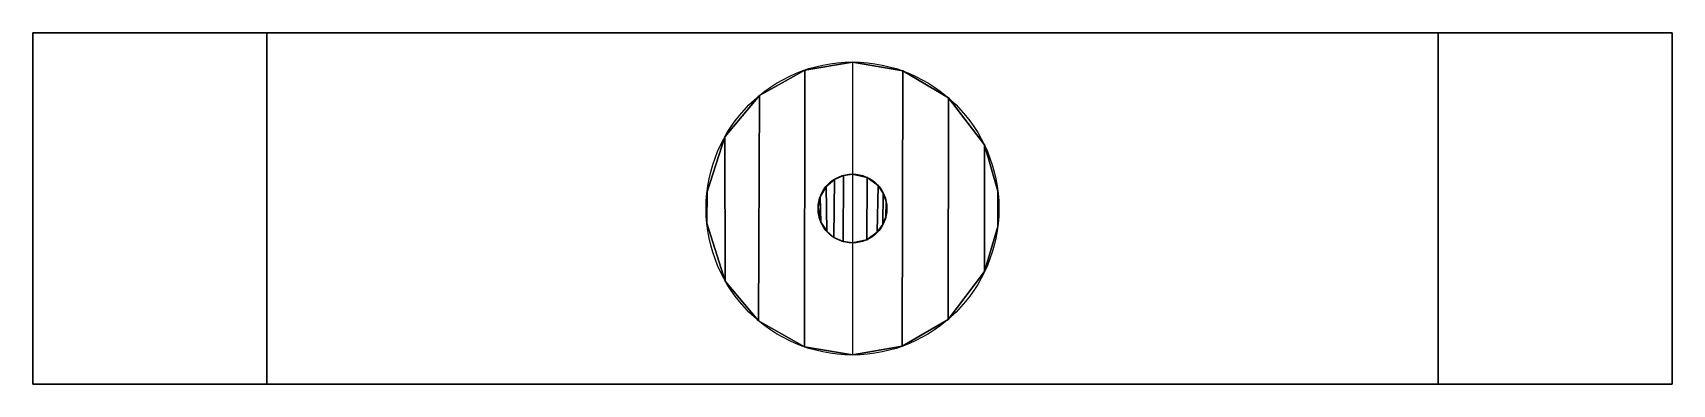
# Model space of a CAD drawing. Header units: inches. Extents: x -25 to 114, y -30 to 0.
import ezdxf

# ---------------------------------------------------------------- set-up
doc = ezdxf.new("R2010")
doc.units = ezdxf.units.IN
doc.header["$MEASUREMENT"] = 0

msp = doc.modelspace()

# ---------------------------------------------------------------- linework, layer by layer
for centre, radius in [((44.5, -15, -5.41), 12.5), ((44.5, -15, -9.63), 12.5), ((44.5, -15, -9.63), 2.94), ((44.5, -15, -13.35), 2.94), ((44.5, -15), 2.94), ((44.5, -15, -2.41), 2.94)]:
    msp.add_circle(centre, radius)
for points in [[(-25.5, 0, 3), (-25.5, 0), (114.5, 0), (114.5, 0, 3)], [(114.5, 0, 3), (-25.5, 0, 3), (-25.5, -30, 3), (114.5, -30, 3)], [(114.5, 0), (-25.5, 0), (-25.5, -30), (114.5, -30)], [(-5.5, 0, -5.41), (-5.5, 0, -2.41), (94.5, 0, -2.41), (94.5, 0, -5.41)], [(94.5, 0, -2.41), (-5.5, 0, -2.41), (-5.5, -30, -2.41), (94.5, -30, -2.41)], [(94.5, 0, -5.41), (-5.5, 0, -5.41), (-5.5, -30, -5.41), (94.5, -30, -5.41)], [(-5.5, 0, -5.41), (-5.5, 0, -2.41), (-5.5, -30, -2.41), (-5.5, -30, -5.41)], [(94.5, 0, -2.41), (94.5, 0, -5.41), (94.5, -30, -5.41), (94.5, -30, -2.41)], [(114.5, 0), (114.5, 0, 3), (114.5, -30, 3), (114.5, -30)], [(-25.5, -30, 3), (-25.5, 0, 3), (-25.5, 0), (-25.5, -30)], [(44.5, -27.5, -5.41), (40.41, -26.81, -5.41), (40.42, -3.18, -5.41), (44.5, -2.5, -5.41)], [(44.5, -27.5, -9.63), (40.41, -26.81, -9.63), (40.42, -3.18, -9.63), (44.5, -2.5, -9.63)], [(44.5, -2.5, -5.41), (40.42, -3.18, -5.41), (40.42, -3.18, -9.63), (44.5, -2.5, -9.63)], [(44.5, -27.5, -5.41), (48.75, -26.75, -5.41), (48.8, -3.26, -5.41), (44.5, -2.5, -5.41)], [(44.5, -27.5, -9.63), (48.75, -26.75, -9.63), (48.8, -3.26, -9.63), (44.5, -2.5, -9.63)], [(48.8, -3.26, -5.41), (44.5, -2.5, -5.41), (44.5, -2.5, -9.63), (48.8, -3.26, -9.63)], [(40.41, -26.81, -5.41), (36.47, -24.58, -5.41), (36.56, -5.35, -5.41), (40.42, -3.18, -5.41)], [(40.41, -26.81, -9.63), (36.47, -24.58, -9.63), (36.56, -5.35, -9.63), (40.42, -3.18, -9.63)], [(40.42, -3.18, -5.41), (36.56, -5.35, -5.41), (36.56, -5.35, -9.63), (40.42, -3.18, -9.63)], [(48.75, -26.75, -5.41), (52.66, -24.47, -5.41), (52.69, -5.56, -5.41), (48.8, -3.26, -5.41)], [(48.75, -26.75, -9.63), (52.66, -24.47, -9.63), (52.69, -5.56, -9.63), (48.8, -3.26, -9.63)], [(52.69, -5.56, -5.41), (48.8, -3.26, -5.41), (48.8, -3.26, -9.63), (52.69, -5.56, -9.63)], [(36.47, -24.58, -5.41), (33.64, -21.19, -5.41), (33.6, -8.88, -5.41), (36.56, -5.35, -5.41)], [(36.47, -24.58, -9.63), (33.64, -21.19, -9.63), (33.6, -8.88, -9.63), (36.56, -5.35, -9.63)], [(36.56, -5.35, -5.41), (33.6, -8.88, -5.41), (33.6, -8.88, -9.63), (36.56, -5.35, -9.63)], [(52.66, -24.47, -5.41), (55.78, -20.38, -5.41), (55.76, -9.57, -5.41), (52.69, -5.56, -5.41)], [(52.66, -24.47, -9.63), (55.78, -20.38, -9.63), (55.76, -9.57, -9.63), (52.69, -5.56, -9.63)], [(55.76, -9.57, -5.41), (52.69, -5.56, -5.41), (52.69, -5.56, -9.63), (55.76, -9.57, -9.63)], [(33.64, -21.19, -5.41), (32.06, -16.26, -5.41), (32.08, -13.57, -5.41), (33.6, -8.88, -5.41)], [(33.64, -21.19, -9.63), (32.06, -16.26, -9.63), (32.08, -13.57, -9.63), (33.6, -8.88, -9.63)], [(33.6, -8.88, -5.41), (32.08, -13.57, -5.41), (32.08, -13.57, -9.63), (33.6, -8.88, -9.63)], [(55.78, -20.38, -5.41), (56.9, -16.54, -5.41), (56.91, -13.53, -5.41), (55.76, -9.57, -5.41)], [(55.78, -20.38, -9.63), (56.9, -16.54, -9.63), (56.91, -13.53, -9.63), (55.76, -9.57, -9.63)], [(56.91, -13.53, -5.41), (55.76, -9.57, -5.41), (55.76, -9.57, -9.63), (56.91, -13.53, -9.63)], [(42.91, -17.47), (42.3, -16.94), (42.24, -13.12), (42.95, -12.51)], [(42.91, -17.47, -2.41), (42.3, -16.94, -2.41), (42.24, -13.12, -2.41), (42.95, -12.51, -2.41)], [(42.91, -17.47, -9.63), (42.3, -16.94, -9.63), (42.24, -13.12, -9.63), (42.95, -12.51, -9.63)], [(42.91, -17.47, -13.35), (42.3, -16.94, -13.35), (42.24, -13.12, -13.35), (42.95, -12.51, -13.35)], [(42.95, -12.51, -9.63), (42.24, -13.12, -9.63), (42.24, -13.12, -13.35), (42.95, -12.51, -13.35)], [(42.95, -12.51), (42.24, -13.12), (42.24, -13.12, -2.41), (42.95, -12.51, -2.41)], [(43.69, -17.82), (42.91, -17.47), (42.95, -12.51), (43.73, -12.17)], [(43.69, -17.82, -2.41), (42.91, -17.47, -2.41), (42.95, -12.51, -2.41), (43.73, -12.17, -2.41)], [(43.69, -17.82, -9.63), (42.91, -17.47, -9.63), (42.95, -12.51, -9.63), (43.73, -12.17, -9.63)], [(43.69, -17.82, -13.35), (42.91, -17.47, -13.35), (42.95, -12.51, -13.35), (43.73, -12.17, -13.35)], [(43.73, -12.17, -9.63), (42.95, -12.51, -9.63), (42.95, -12.51, -13.35), (43.73, -12.17, -13.35)], [(43.73, -12.17), (42.95, -12.51), (42.95, -12.51, -2.41), (43.73, -12.17, -2.41)], [(44.5, -17.94), (43.69, -17.82), (43.73, -12.17), (44.5, -12.06)], [(44.5, -17.94, -2.41), (43.69, -17.82, -2.41), (43.73, -12.17, -2.41), (44.5, -12.06, -2.41)], [(44.5, -17.94, -9.63), (43.69, -17.82, -9.63), (43.73, -12.17, -9.63), (44.5, -12.06, -9.63)], [(44.5, -17.94, -13.35), (43.69, -17.82, -13.35), (43.73, -12.17, -13.35), (44.5, -12.06, -13.35)], [(44.5, -12.06, -9.63), (43.73, -12.17, -9.63), (43.73, -12.17, -13.35), (44.5, -12.06, -13.35)], [(44.5, -12.06), (43.73, -12.17), (43.73, -12.17, -2.41), (44.5, -12.06, -2.41)], [(44.5, -17.94), (45.72, -17.67), (45.76, -12.35), (44.5, -12.06)], [(44.5, -17.94, -2.41), (45.72, -17.67, -2.41), (45.76, -12.35, -2.41), (44.5, -12.06, -2.41)], [(44.5, -17.94, -9.63), (45.72, -17.67, -9.63), (45.76, -12.35, -9.63), (44.5, -12.06, -9.63)], [(44.5, -17.94, -13.35), (45.72, -17.67, -13.35), (45.76, -12.35, -13.35), (44.5, -12.06, -13.35)], [(45.76, -12.35, -9.63), (44.5, -12.06, -9.63), (44.5, -12.06, -13.35), (45.76, -12.35, -13.35)], [(45.76, -12.35), (44.5, -12.06), (44.5, -12.06, -2.41), (45.76, -12.35, -2.41)], [(45.72, -17.67), (46.62, -17.03), (46.69, -13.05), (45.76, -12.35)], [(45.72, -17.67, -2.41), (46.62, -17.03, -2.41), (46.69, -13.05, -2.41), (45.76, -12.35, -2.41)], [(45.72, -17.67, -9.63), (46.62, -17.03, -9.63), (46.69, -13.05, -9.63), (45.76, -12.35, -9.63)], [(45.72, -17.67, -13.35), (46.62, -17.03, -13.35), (46.69, -13.05, -13.35), (45.76, -12.35, -13.35)], [(46.69, -13.05, -9.63), (45.76, -12.35, -9.63), (45.76, -12.35, -13.35), (46.69, -13.05, -13.35)], [(46.69, -13.05), (45.76, -12.35), (45.76, -12.35, -2.41), (46.69, -13.05, -2.41)], [(32.08, -13.57, -5.41), (32.06, -16.26, -5.41), (32.06, -16.26, -9.63), (32.08, -13.57, -9.63)], [(42.3, -16.94), (41.8, -16.16), (41.74, -14.01), (42.24, -13.12)], [(42.3, -16.94, -9.63), (41.8, -16.16, -9.63), (41.74, -14.01, -9.63), (42.24, -13.12, -9.63)], [(42.3, -16.94, -13.35), (41.8, -16.16, -13.35), (41.74, -14.01, -13.35), (42.24, -13.12, -13.35)], [(42.24, -13.12, -9.63), (41.74, -14.01, -9.63), (41.74, -14.01, -13.35), (42.24, -13.12, -13.35)], [(42.24, -13.12), (41.74, -14.01), (41.74, -14.01, -2.41), (42.24, -13.12, -2.41)], [(46.62, -17.03), (47.1, -16.36), (47.13, -13.69), (46.69, -13.05)], [(46.62, -17.03, -2.41), (47.1, -16.36, -2.41), (47.13, -13.69, -2.41), (46.69, -13.05, -2.41)], [(46.62, -17.03, -9.63), (47.1, -16.36, -9.63), (47.13, -13.69, -9.63), (46.69, -13.05, -9.63)], [(46.62, -17.03, -13.35), (47.1, -16.36, -13.35), (47.13, -13.69, -13.35), (46.69, -13.05, -13.35)], [(47.13, -13.69, -9.63), (46.69, -13.05, -9.63), (46.69, -13.05, -13.35), (47.13, -13.69, -13.35)], [(47.13, -13.69), (46.69, -13.05), (46.69, -13.05, -2.41), (47.13, -13.69, -2.41)], [(47.1, -16.36), (47.35, -15.7), (47.37, -14.4), (47.13, -13.69)], [(47.1, -16.36, -2.41), (47.35, -15.7, -2.41), (47.37, -14.4, -2.41), (47.13, -13.69, -2.41)], [(47.1, -16.36, -9.63), (47.35, -15.7, -9.63), (47.37, -14.4, -9.63), (47.13, -13.69, -9.63)], [(47.1, -16.36, -13.35), (47.35, -15.7, -13.35), (47.37, -14.4, -13.35), (47.13, -13.69, -13.35)], [(47.37, -14.4, -9.63), (47.13, -13.69, -9.63), (47.13, -13.69, -13.35), (47.37, -14.4, -13.35)], [(47.37, -14.4), (47.13, -13.69), (47.13, -13.69, -2.41), (47.37, -14.4, -2.41)], [(56.9, -16.54, -5.41), (56.91, -13.53, -5.41), (56.91, -13.53, -9.63), (56.9, -16.54, -9.63)], [(41.8, -16.16), (41.62, -15.55), (41.57, -14.88), (41.74, -14.01)], [(41.8, -16.16, -2.41), (41.62, -15.55, -2.41), (41.57, -14.88, -2.41), (41.74, -14.01, -2.41)], [(41.8, -16.16, -9.63), (41.62, -15.55, -9.63), (41.57, -14.88, -9.63), (41.74, -14.01, -9.63)], [(41.8, -16.16, -13.35), (41.62, -15.55, -13.35), (41.57, -14.88, -13.35), (41.74, -14.01, -13.35)], [(41.74, -14.01, -9.63), (41.57, -14.88, -9.63), (41.57, -14.88, -13.35), (41.74, -14.01, -13.35)], [(41.74, -14.01), (41.57, -14.88), (41.57, -14.88, -2.41), (41.74, -14.01, -2.41)], [(41.57, -14.88, -9.63), (41.8, -16.16, -9.63), (41.8, -16.16, -13.35), (41.57, -14.88, -13.35)], [(41.57, -14.88), (41.8, -16.16), (41.8, -16.16, -2.41), (41.57, -14.88, -2.41)], [(47.35, -15.7), (47.42, -15.33), (47.43, -14.86), (47.37, -14.4)], [(47.35, -15.7, -2.41), (47.42, -15.33, -2.41), (47.43, -14.86, -2.41), (47.37, -14.4, -2.41)], [(47.35, -15.7, -9.63), (47.42, -15.33, -9.63), (47.43, -14.86, -9.63), (47.37, -14.4, -9.63)], [(47.35, -15.7, -13.35), (47.42, -15.33, -13.35), (47.43, -14.86, -13.35), (47.37, -14.4, -13.35)], [(47.37, -14.4, -13.35), (47.37, -14.4, -9.63), (47.35, -15.7, -9.63), (47.35, -15.7, -13.35)], [(47.37, -14.4, -2.41), (47.37, -14.4), (47.35, -15.7), (47.35, -15.7, -2.41)], [(32.06, -16.26, -5.41), (33.64, -21.19, -5.41), (33.64, -21.19, -9.63), (32.06, -16.26, -9.63)], [(41.8, -16.16, -9.63), (42.3, -16.94, -9.63), (42.3, -16.94, -13.35), (41.8, -16.16, -13.35)], [(41.8, -16.16), (42.3, -16.94), (42.3, -16.94, -2.41), (41.8, -16.16, -2.41)], [(47.1, -16.36, -13.35), (47.1, -16.36, -9.63), (46.62, -17.03, -9.63), (46.62, -17.03, -13.35)], [(47.1, -16.36, -2.41), (47.1, -16.36), (46.62, -17.03), (46.62, -17.03, -2.41)], [(47.35, -15.7, -13.35), (47.35, -15.7, -9.63), (47.1, -16.36, -9.63), (47.1, -16.36, -13.35)], [(47.35, -15.7, -2.41), (47.35, -15.7), (47.1, -16.36), (47.1, -16.36, -2.41)], [(55.78, -20.38, -5.41), (56.9, -16.54, -5.41), (56.9, -16.54, -9.63), (55.78, -20.38, -9.63)], [(42.3, -16.94, -9.63), (42.91, -17.47, -9.63), (42.91, -17.47, -13.35), (42.3, -16.94, -13.35)], [(42.3, -16.94), (42.91, -17.47), (42.91, -17.47, -2.41), (42.3, -16.94, -2.41)], [(42.91, -17.47, -9.63), (43.69, -17.82, -9.63), (43.69, -17.82, -13.35), (42.91, -17.47, -13.35)], [(42.91, -17.47), (43.69, -17.82), (43.69, -17.82, -2.41), (42.91, -17.47, -2.41)], [(43.69, -17.82, -9.63), (44.5, -17.94, -9.63), (44.5, -17.94, -13.35), (43.69, -17.82, -13.35)], [(43.69, -17.82), (44.5, -17.94), (44.5, -17.94, -2.41), (43.69, -17.82, -2.41)], [(45.72, -17.67, -13.35), (45.72, -17.67, -9.63), (44.5, -17.94, -9.63), (44.5, -17.94, -13.35)], [(45.72, -17.67, -2.41), (45.72, -17.67), (44.5, -17.94), (44.5, -17.94, -2.41)], [(46.62, -17.03, -13.35), (46.62, -17.03, -9.63), (45.72, -17.67, -9.63), (45.72, -17.67, -13.35)], [(46.62, -17.03, -2.41), (46.62, -17.03), (45.72, -17.67), (45.72, -17.67, -2.41)], [(52.66, -24.47, -5.41), (55.78, -20.38, -5.41), (55.78, -20.38, -9.63), (52.66, -24.47, -9.63)], [(36.47, -24.58, -9.63), (36.47, -24.58, -5.41), (33.64, -21.19, -5.41), (33.64, -21.19, -9.63)], [(36.47, -24.58, -5.41), (40.41, -26.81, -5.41), (40.41, -26.81, -9.63), (36.47, -24.58, -9.63)], [(48.75, -26.75, -5.41), (52.66, -24.47, -5.41), (52.66, -24.47, -9.63), (48.75, -26.75, -9.63)], [(40.41, -26.81, -5.41), (44.5, -27.5, -5.41), (44.5, -27.5, -9.63), (40.41, -26.81, -9.63)], [(44.5, -27.5, -5.41), (48.75, -26.75, -5.41), (48.75, -26.75, -9.63), (44.5, -27.5, -9.63)], [(-25.5, -30, 3), (-25.5, -30), (114.5, -30), (114.5, -30, 3)], [(-5.5, -30, -5.41), (-5.5, -30, -2.41), (94.5, -30, -2.41), (94.5, -30, -5.41)]]:
    msp.add_3dface(points)

doc.saveas('drawing.dxf')
